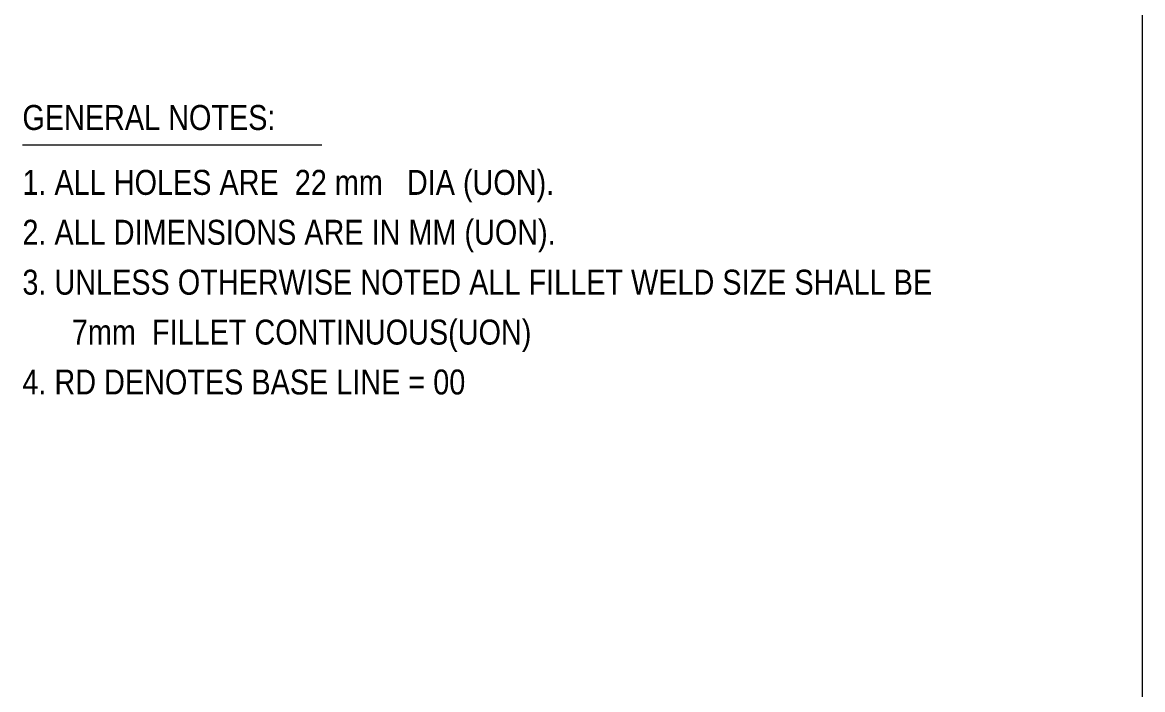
# Model space of a CAD drawing. Header units: millimetres. Extents: x 2 to 579, y 1 to 825.
# Drawn here: x 455.5 to 579, y 159.8 to 233.3 of the extents above; entities that cross this region are included whole.
import ezdxf

# ---------------------------------------------------------------- set-up
doc = ezdxf.new("R2010")
doc.units = ezdxf.units.MM
doc.linetypes.add('XKITLINE00', pattern=[0])
doc.layers.add('DrawingSheet', color=5, linetype='Continuous', lineweight=0)
doc.layers.add('OtherObjectType', color=7, linetype='Continuous', lineweight=0)
doc.styles.add('ARIAL_NARROW', font='ARIALN.TTF')

# ---------------------------------------------------------------- blocks, each defined once
blk = doc.blocks.new('*A174')
at = {"layer": 'DrawingSheet', "color": 5, "linetype": 'XKITLINE00', "lineweight": 0}
blk.add_line((579, 5), (579, 825), dxfattribs=at)
blk = doc.blocks.new('*A176')
at = {"layer": 'OtherObjectType', "color": 7, "linetype": 'XKITLINE00', "lineweight": 0}
blk.add_line((455.5, 219.82), (488.5, 219.82), dxfattribs=at)
at = {"layer": 'OtherObjectType', "color": 7, "style": 'ARIAL_NARROW', "width": 1.008832}
for s, p in [('GENERAL NOTES:', (455.5, 221.47)), ('1. ALL HOLES ARE  22 mm   DIA (UON).', (455.5, 214.32)), ('2. ALL DIMENSIONS ARE IN MM (UON).', (455.5, 208.82)), ('3. UNLESS OTHERWISE NOTED ALL FILLET WELD SIZE SHALL BE', (455.5, 203.32)), ('7mm  FILLET CONTINUOUS(UON)', (460.95, 197.82)), ('4. RD DENOTES BASE LINE = 00', (455.5, 192.32))]:
    blk.add_text(s, height=2.75, dxfattribs=at).set_placement(p)

msp = doc.modelspace()

# ---------------------------------------------------------------- block references
at = {"lineweight": 0}
for name in ['*A174', '*A176']:
    msp.add_blockref(name, (0, 0), dxfattribs=at)

doc.saveas('drawing.dxf')
